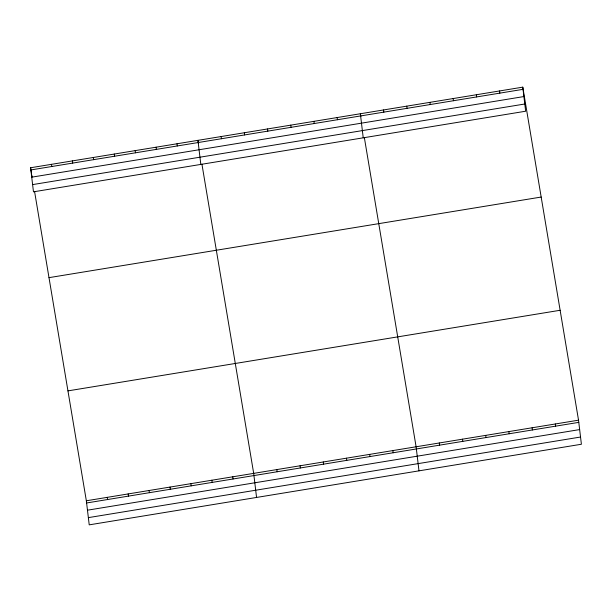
<?xml version="1.0" encoding="UTF-8"?>
<svg xmlns="http://www.w3.org/2000/svg" width="612" height="612" viewBox="0 0 612 612"><rect width="100%" height="100%" fill="white"/><g stroke="black" fill="none" stroke-linecap="round" stroke-linejoin="round"><path stroke-width="0.92" d="M522.778 87.149L525.654 111.223L33.469 191.824L30.6 167.749L522.778 87.149L578.531 420.176L581.4 444.251L89.222 524.851L86.346 500.777L34.586 191.564M30.86 169.945L523.038 89.337M31.725 177.166L523.903 96.558M32.612 184.602L524.79 104.002M48.998 277.649L541.176 197.049M67.955 390.877L560.133 310.276M86.346 500.777L578.531 420.176M86.613 502.972L578.791 422.364M87.47 510.194L579.648 429.586M88.358 517.63L580.536 437.029M360.82 116.494L360.361 113.748L363.23 137.822M364.347 137.555L416.106 446.775L418.983 470.85M198.403 143.093L197.944 140.347L200.812 164.421M201.929 164.154L253.689 473.374L256.558 497.449M30.6 167.749L31.518 173.25M31.824 175.078L32.13 176.906M555.329 423.978L555.589 426.166M499.576 90.951L499.836 93.139M532.126 427.773L532.386 429.968M476.373 94.745L476.633 96.941M508.924 431.575L509.184 433.77M453.171 98.547L453.431 100.743M485.721 435.377L485.982 437.565M429.968 102.349L430.228 104.537M462.519 439.171L462.779 441.367M406.766 106.144L407.026 108.339M439.309 442.973L439.577 445.169M383.563 109.946L383.823 112.141M392.904 450.577L393.172 452.765M337.158 117.55L337.419 119.738M369.702 454.372L369.969 456.567M313.956 121.344L314.216 123.54M346.499 458.174L346.759 460.369M290.754 125.146L291.014 127.342M323.297 461.976L323.557 464.164M267.551 128.948L267.811 131.136M300.094 465.77L300.354 467.966M244.349 132.743L244.609 134.938M276.892 469.572L277.152 471.768M221.146 136.545L221.406 138.74M232.774 476.802L233.034 478.989M177.021 143.774L177.289 145.962M211.851 480.221L212.119 482.417M156.106 147.194L156.366 149.389M190.936 483.648L191.196 485.844M135.191 150.621L135.451 152.816M170.021 487.076L170.281 489.271M114.268 154.048L114.536 156.244M149.099 490.503L149.366 492.691M93.353 157.475L93.613 159.663M128.183 493.93L128.444 496.118M72.438 160.902L72.698 163.09M107.268 497.349L107.528 499.545M51.515 164.322L51.783 166.518"/></g></svg>
